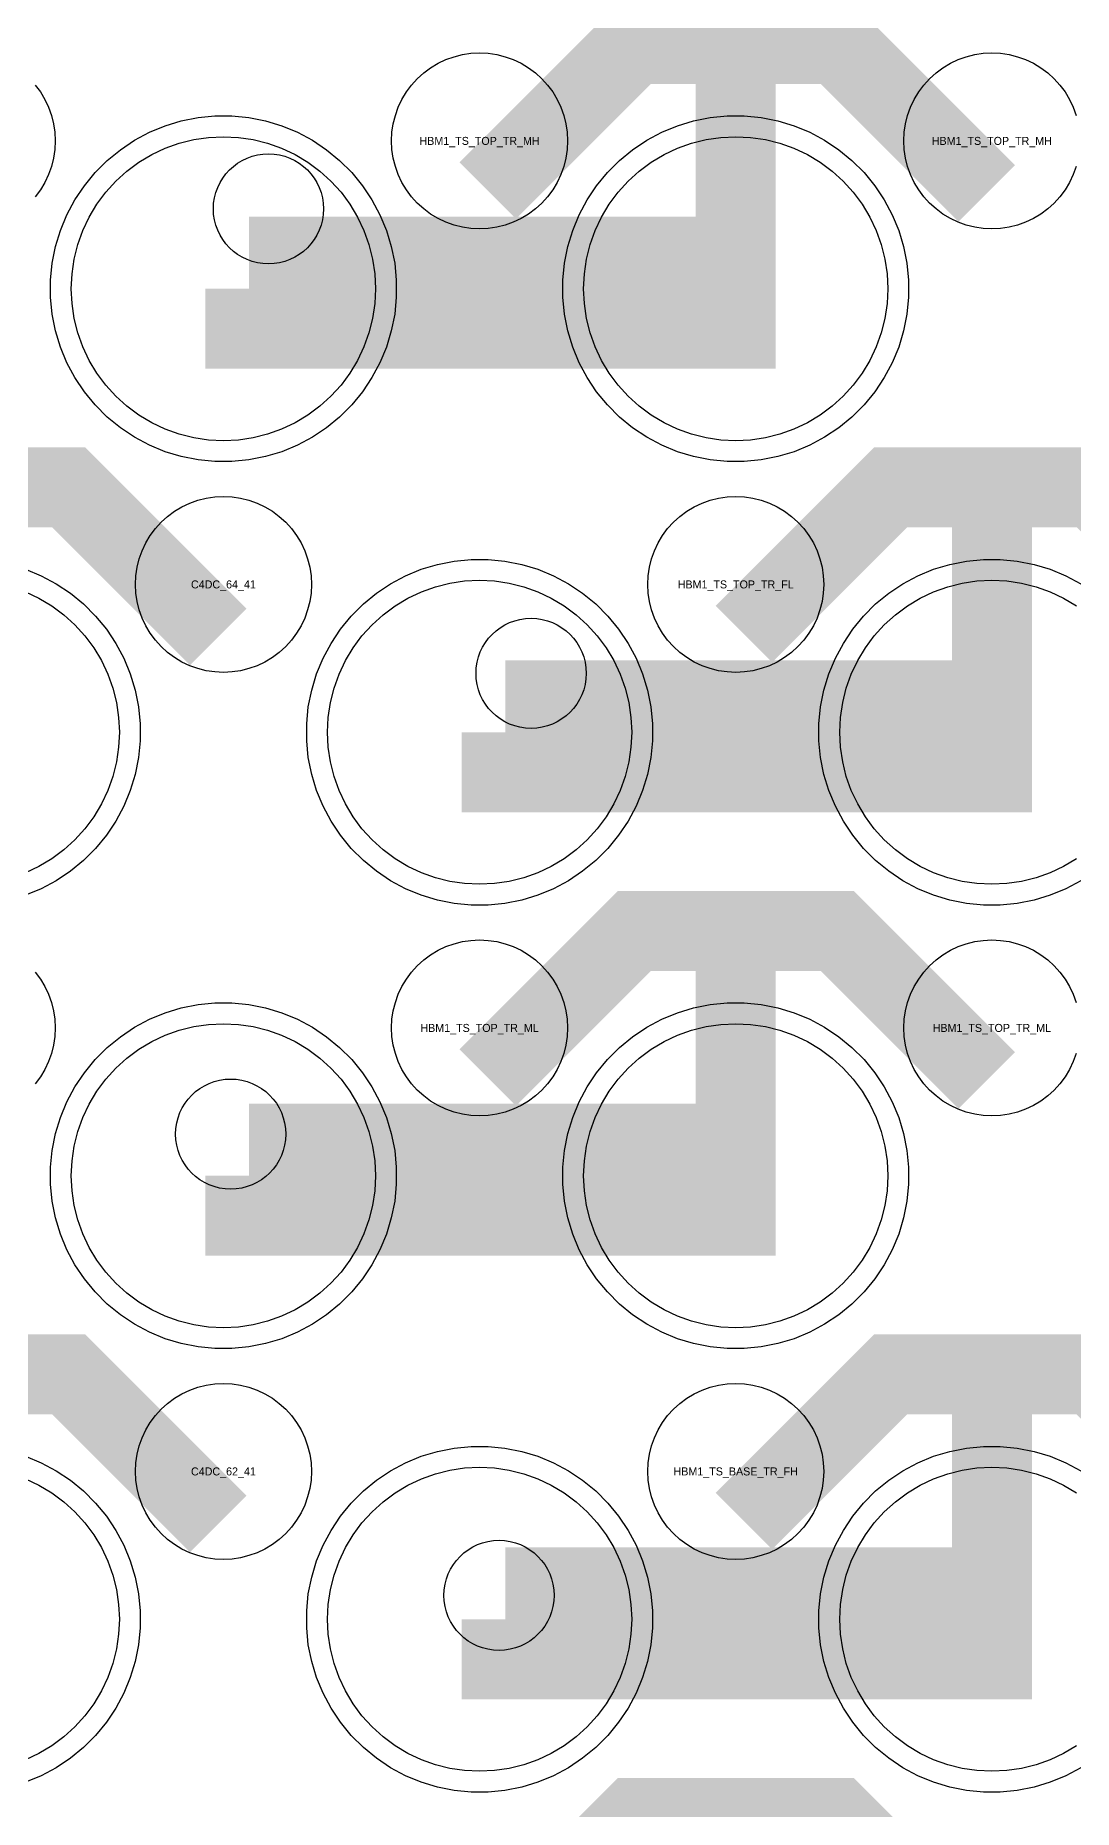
# Model space of a CAD drawing. Extents: x -11880 to 11880, y -14992 to 14992.
# Drawn here: x 1301 to 1626, y -6308 to -5754 of the extents above; entities that cross this region are included whole.
import ezdxf
from ezdxf.enums import TextEntityAlignment as Align

# ---------------------------------------------------------------- set-up
doc = ezdxf.new("R2010")
doc.units = 0
doc.header["$MEASUREMENT"] = 0
for name, color, linetype in [('GDS_775_DT_237', 138, 'CONTINUOUS'), ('RDL1_FS', 34, 'CONTINUOUS'), ('RDL_BS', 160, 'CONTINUOUS')]:
    doc.layers.add(name, color=color, linetype=linetype)

msp = doc.modelspace()

# ---------------------------------------------------------------- linework, layer by layer
at = {"layer": 'RDL1_FS'}
for points in [[(1360, -5880.409), (1355.343, -5880.18), (1350.732, -5879.496), (1346.209, -5878.364), (1341.819, -5876.792), (1337.605, -5874.8), (1333.605, -5872.402), (1329.86, -5869.624), (1326.406, -5866.494), (1323.276, -5863.04), (1320.498, -5859.295), (1318.1, -5855.295), (1316.108, -5851.081), (1314.536, -5846.691), (1313.404, -5842.168), (1312.72, -5837.557), (1312.491, -5832.9), (1312.72, -5828.243), (1313.404, -5823.632), (1314.536, -5819.109), (1316.108, -5814.719), (1318.1, -5810.505), (1320.498, -5806.505), (1323.276, -5802.76), (1326.406, -5799.306), (1329.86, -5796.176), (1333.605, -5793.398), (1337.605, -5791), (1341.819, -5789.008), (1346.209, -5787.436), (1350.732, -5786.304), (1355.343, -5785.62), (1360, -5785.391), (1364.657, -5785.62), (1369.268, -5786.304), (1373.791, -5787.436), (1378.181, -5789.008), (1382.395, -5791), (1386.395, -5793.398), (1390.14, -5796.176), (1393.594, -5799.306), (1396.724, -5802.76), (1399.502, -5806.505), (1401.9, -5810.505), (1403.892, -5814.719), (1405.464, -5819.109), (1406.596, -5823.632), (1407.28, -5828.243), (1407.509, -5832.9), (1407.28, -5837.557), (1406.596, -5842.168), (1405.464, -5846.691), (1403.892, -5851.081), (1401.9, -5855.295), (1399.502, -5859.295), (1396.724, -5863.04), (1393.594, -5866.494), (1390.14, -5869.624), (1386.395, -5872.402), (1382.395, -5874.8), (1378.181, -5876.792), (1373.791, -5878.364), (1369.268, -5879.496), (1364.657, -5880.18)], [(1520, -5880.409), (1515.343, -5880.18), (1510.732, -5879.496), (1506.209, -5878.364), (1501.819, -5876.792), (1497.605, -5874.8), (1493.605, -5872.402), (1489.86, -5869.624), (1486.406, -5866.494), (1483.276, -5863.04), (1480.498, -5859.295), (1478.1, -5855.295), (1476.108, -5851.081), (1474.536, -5846.691), (1473.404, -5842.168), (1472.72, -5837.557), (1472.491, -5832.9), (1472.72, -5828.243), (1473.404, -5823.632), (1474.536, -5819.109), (1476.108, -5814.719), (1478.1, -5810.505), (1480.498, -5806.505), (1483.276, -5802.76), (1486.406, -5799.306), (1489.86, -5796.176), (1493.605, -5793.398), (1497.605, -5791), (1501.819, -5789.008), (1506.209, -5787.436), (1510.732, -5786.304), (1515.343, -5785.62), (1520, -5785.391), (1524.657, -5785.62), (1529.268, -5786.304), (1533.791, -5787.436), (1538.181, -5789.008), (1542.395, -5791), (1546.395, -5793.398), (1550.14, -5796.176), (1553.594, -5799.306), (1556.724, -5802.76), (1559.502, -5806.505), (1561.9, -5810.505), (1563.892, -5814.719), (1565.464, -5819.109), (1566.596, -5823.632), (1567.28, -5828.243), (1567.509, -5832.9), (1567.28, -5837.557), (1566.596, -5842.168), (1565.464, -5846.691), (1563.892, -5851.081), (1561.9, -5855.295), (1559.502, -5859.295), (1556.724, -5863.04), (1553.594, -5866.494), (1550.14, -5869.624), (1546.395, -5872.402), (1542.395, -5874.8), (1538.181, -5876.792), (1533.791, -5878.364), (1529.268, -5879.496), (1524.657, -5880.18)], [(1440, -6018.974), (1435.343, -6018.745), (1430.732, -6018.061), (1426.209, -6016.929), (1421.819, -6015.357), (1417.605, -6013.365), (1413.605, -6010.967), (1409.86, -6008.189), (1406.406, -6005.059), (1403.276, -6001.605), (1400.498, -5997.86), (1398.1, -5993.86), (1396.108, -5989.646), (1394.536, -5985.256), (1393.404, -5980.733), (1392.72, -5976.122), (1392.491, -5971.465), (1392.72, -5966.808), (1393.404, -5962.197), (1394.536, -5957.674), (1396.108, -5953.284), (1398.1, -5949.07), (1400.498, -5945.07), (1403.276, -5941.325), (1406.406, -5937.871), (1409.86, -5934.741), (1413.605, -5931.963), (1417.605, -5929.565), (1421.819, -5927.573), (1426.209, -5926.001), (1430.732, -5924.869), (1435.343, -5924.185), (1440, -5923.956), (1444.657, -5924.185), (1449.268, -5924.869), (1453.791, -5926.001), (1458.181, -5927.573), (1462.395, -5929.565), (1466.395, -5931.963), (1470.14, -5934.741), (1473.594, -5937.871), (1476.724, -5941.325), (1479.502, -5945.07), (1481.9, -5949.07), (1483.892, -5953.284), (1485.464, -5957.674), (1486.596, -5962.197), (1487.28, -5966.808), (1487.509, -5971.465), (1487.28, -5976.122), (1486.596, -5980.733), (1485.464, -5985.256), (1483.892, -5989.646), (1481.9, -5993.86), (1479.502, -5997.86), (1476.724, -6001.605), (1473.594, -6005.059), (1470.14, -6008.189), (1466.395, -6010.967), (1462.395, -6013.365), (1458.181, -6015.357), (1453.791, -6016.929), (1449.268, -6018.061), (1444.657, -6018.745)], [(1360, -6157.539), (1355.343, -6157.31), (1350.732, -6156.626), (1346.209, -6155.494), (1341.819, -6153.922), (1337.605, -6151.93), (1333.605, -6149.532), (1329.86, -6146.754), (1326.406, -6143.624), (1323.276, -6140.17), (1320.498, -6136.425), (1318.1, -6132.425), (1316.108, -6128.211), (1314.536, -6123.821), (1313.404, -6119.298), (1312.72, -6114.687), (1312.491, -6110.03), (1312.72, -6105.373), (1313.404, -6100.762), (1314.536, -6096.239), (1316.108, -6091.849), (1318.1, -6087.635), (1320.498, -6083.635), (1323.276, -6079.89), (1326.406, -6076.436), (1329.86, -6073.306), (1333.605, -6070.528), (1337.605, -6068.13), (1341.819, -6066.138), (1346.209, -6064.566), (1350.732, -6063.434), (1355.343, -6062.75), (1360, -6062.521), (1364.657, -6062.75), (1369.268, -6063.434), (1373.791, -6064.566), (1378.181, -6066.138), (1382.395, -6068.13), (1386.395, -6070.528), (1390.14, -6073.306), (1393.594, -6076.436), (1396.724, -6079.89), (1399.502, -6083.635), (1401.9, -6087.635), (1403.892, -6091.849), (1405.464, -6096.239), (1406.596, -6100.762), (1407.28, -6105.373), (1407.509, -6110.03), (1407.28, -6114.687), (1406.596, -6119.298), (1405.464, -6123.821), (1403.892, -6128.211), (1401.9, -6132.425), (1399.502, -6136.425), (1396.724, -6140.17), (1393.594, -6143.624), (1390.14, -6146.754), (1386.395, -6149.532), (1382.395, -6151.93), (1378.181, -6153.922), (1373.791, -6155.494), (1369.268, -6156.626), (1364.657, -6157.31)], [(1520, -6157.539), (1515.343, -6157.31), (1510.732, -6156.626), (1506.209, -6155.494), (1501.819, -6153.922), (1497.605, -6151.93), (1493.605, -6149.532), (1489.86, -6146.754), (1486.406, -6143.624), (1483.276, -6140.17), (1480.498, -6136.425), (1478.1, -6132.425), (1476.108, -6128.211), (1474.536, -6123.821), (1473.404, -6119.298), (1472.72, -6114.687), (1472.491, -6110.03), (1472.72, -6105.373), (1473.404, -6100.762), (1474.536, -6096.239), (1476.108, -6091.849), (1478.1, -6087.635), (1480.498, -6083.635), (1483.276, -6079.89), (1486.406, -6076.436), (1489.86, -6073.306), (1493.605, -6070.528), (1497.605, -6068.13), (1501.819, -6066.138), (1506.209, -6064.566), (1510.732, -6063.434), (1515.343, -6062.75), (1520, -6062.521), (1524.657, -6062.75), (1529.268, -6063.434), (1533.791, -6064.566), (1538.181, -6066.138), (1542.395, -6068.13), (1546.395, -6070.528), (1550.14, -6073.306), (1553.594, -6076.436), (1556.724, -6079.89), (1559.502, -6083.635), (1561.9, -6087.635), (1563.892, -6091.849), (1565.464, -6096.239), (1566.596, -6100.762), (1567.28, -6105.373), (1567.509, -6110.03), (1567.28, -6114.687), (1566.596, -6119.298), (1565.464, -6123.821), (1563.892, -6128.211), (1561.9, -6132.425), (1559.502, -6136.425), (1556.724, -6140.17), (1553.594, -6143.624), (1550.14, -6146.754), (1546.395, -6149.532), (1542.395, -6151.93), (1538.181, -6153.922), (1533.791, -6155.494), (1529.268, -6156.626), (1524.657, -6157.31)], [(1440, -6296.099), (1435.343, -6295.87), (1430.732, -6295.186), (1426.209, -6294.054), (1421.819, -6292.482), (1417.605, -6290.49), (1413.605, -6288.092), (1409.86, -6285.314), (1406.406, -6282.184), (1403.276, -6278.73), (1400.498, -6274.985), (1398.1, -6270.985), (1396.108, -6266.771), (1394.536, -6262.381), (1393.404, -6257.858), (1392.72, -6253.247), (1392.491, -6248.59), (1392.72, -6243.933), (1393.404, -6239.322), (1394.536, -6234.799), (1396.108, -6230.409), (1398.1, -6226.195), (1400.498, -6222.195), (1403.276, -6218.45), (1406.406, -6214.996), (1409.86, -6211.866), (1413.605, -6209.088), (1417.605, -6206.69), (1421.819, -6204.698), (1426.209, -6203.126), (1430.732, -6201.994), (1435.343, -6201.31), (1440, -6201.081), (1444.657, -6201.31), (1449.268, -6201.994), (1453.791, -6203.126), (1458.181, -6204.698), (1462.395, -6206.69), (1466.395, -6209.088), (1470.14, -6211.866), (1473.594, -6214.996), (1476.724, -6218.45), (1479.502, -6222.195), (1481.9, -6226.195), (1483.892, -6230.409), (1485.464, -6234.799), (1486.596, -6239.322), (1487.28, -6243.933), (1487.509, -6248.59), (1487.28, -6253.247), (1486.596, -6257.858), (1485.464, -6262.381), (1483.892, -6266.771), (1481.9, -6270.985), (1479.502, -6274.985), (1476.724, -6278.73), (1473.594, -6282.184), (1470.14, -6285.314), (1466.395, -6288.092), (1462.395, -6290.49), (1458.181, -6292.482), (1453.791, -6294.054), (1449.268, -6295.186), (1444.657, -6295.87)]]:
    msp.add_lwpolyline(points, close=True, dxfattribs=at)
for points in [[(1368.002, -5832.9, 45, 45, 0), (1440.002, -5832.9, 45, 45, 0)], [(1440.002, -5832.9, 45, 45, 0), (1512.002, -5832.9, 45, 45, 0)], [(1448.002, -5971.465, 45, 45, 0), (1520.002, -5971.465, 45, 45, 0)], [(1520.002, -5971.465, 45, 45, 0), (1592.002, -5971.465, 45, 45, 0)], [(1368.002, -6110.03, 45, 45, 0), (1440.002, -6110.03, 45, 45, 0)], [(1440.002, -6110.03, 45, 45, 0), (1512.002, -6110.03, 45, 45, 0)], [(1448.002, -6248.59, 45, 45, 0), (1520.002, -6248.59, 45, 45, 0)], [(1520.002, -6248.59, 45, 45, 0), (1592.002, -6248.59, 45, 45, 0)]]:
    msp.add_lwpolyline(points, format="xyseb", dxfattribs=at)
for points in [[(1626.395, -6010.967), (1622.395, -6013.365), (1618.181, -6015.357), (1613.791, -6016.929), (1609.268, -6018.061), (1604.657, -6018.745), (1600, -6018.974), (1595.343, -6018.745), (1590.732, -6018.061), (1586.209, -6016.929), (1581.819, -6015.357), (1577.605, -6013.365), (1573.605, -6010.967), (1569.86, -6008.189), (1566.406, -6005.059), (1563.276, -6001.605), (1560.498, -5997.86), (1558.1, -5993.86), (1556.108, -5989.646), (1554.536, -5985.256), (1553.404, -5980.733), (1552.72, -5976.122), (1552.491, -5971.465), (1552.72, -5966.808), (1553.404, -5962.197), (1554.536, -5957.674), (1556.108, -5953.284), (1558.1, -5949.07), (1560.498, -5945.07), (1563.276, -5941.325), (1566.406, -5937.871), (1569.86, -5934.741), (1573.605, -5931.963), (1577.605, -5929.565), (1581.819, -5927.573), (1586.209, -5926.001), (1590.732, -5924.869), (1595.343, -5924.185), (1600, -5923.956), (1604.657, -5924.185), (1609.268, -5924.869), (1613.791, -5926.001), (1618.181, -5927.573), (1622.395, -5929.565), (1626.395, -5931.963)], [(1298.181, -5927.573), (1302.395, -5929.565), (1306.395, -5931.963), (1310.14, -5934.741), (1313.594, -5937.871), (1316.724, -5941.325), (1319.502, -5945.07), (1321.9, -5949.07), (1323.892, -5953.284), (1325.464, -5957.674), (1326.596, -5962.197), (1327.28, -5966.808), (1327.509, -5971.465), (1327.28, -5976.122), (1326.596, -5980.733), (1325.464, -5985.256), (1323.892, -5989.646), (1321.9, -5993.86), (1319.502, -5997.86), (1316.724, -6001.605), (1313.594, -6005.059), (1310.14, -6008.189), (1306.395, -6010.967), (1302.395, -6013.365), (1298.181, -6015.357)], [(1626.395, -6288.092), (1622.395, -6290.49), (1618.181, -6292.482), (1613.791, -6294.054), (1609.268, -6295.186), (1604.657, -6295.87), (1600, -6296.099), (1595.343, -6295.87), (1590.732, -6295.186), (1586.209, -6294.054), (1581.819, -6292.482), (1577.605, -6290.49), (1573.605, -6288.092), (1569.86, -6285.314), (1566.406, -6282.184), (1563.276, -6278.73), (1560.498, -6274.985), (1558.1, -6270.985), (1556.108, -6266.771), (1554.536, -6262.381), (1553.404, -6257.858), (1552.72, -6253.247), (1552.491, -6248.59), (1552.72, -6243.933), (1553.404, -6239.322), (1554.536, -6234.799), (1556.108, -6230.409), (1558.1, -6226.195), (1560.498, -6222.195), (1563.276, -6218.45), (1566.406, -6214.996), (1569.86, -6211.866), (1573.605, -6209.088), (1577.605, -6206.69), (1581.819, -6204.698), (1586.209, -6203.126), (1590.732, -6201.994), (1595.343, -6201.31), (1600, -6201.081), (1604.657, -6201.31), (1609.268, -6201.994), (1613.791, -6203.126), (1618.181, -6204.698), (1622.395, -6206.69), (1626.395, -6209.088)], [(1298.181, -6204.698), (1302.395, -6206.69), (1306.395, -6209.088), (1310.14, -6211.866), (1313.594, -6214.996), (1316.724, -6218.45), (1319.502, -6222.195), (1321.9, -6226.195), (1323.892, -6230.409), (1325.464, -6234.799), (1326.596, -6239.322), (1327.28, -6243.933), (1327.509, -6248.59), (1327.28, -6253.247), (1326.596, -6257.858), (1325.464, -6262.381), (1323.892, -6266.771), (1321.9, -6270.985), (1319.502, -6274.985), (1316.724, -6278.73), (1313.594, -6282.184), (1310.14, -6285.314), (1306.395, -6288.092), (1302.395, -6290.49), (1298.181, -6292.482)]]:
    msp.add_lwpolyline(points, dxfattribs=at)
for centre in [(1374.058, -5807.949), (1456.085, -5953.06), (1362.27, -6097.009), (1446.073, -6241.126)]:
    msp.add_circle(centre, 17.2, dxfattribs=at)
at = {"layer": 'RDL_BS'}
for points in [[(1520, -5857.9, 25, 25, 0), (1520, -5743.899, 25, 25, 0)], [(1442.562, -5802.214, 25, 25, 0), (1488.377, -5756.399, 25, 25, 0), (1521.93, -5756.399, 25, 25, 0)], [(1598.401, -5803.113, 25, 25, 0), (1551.687, -5756.399, 25, 25, 0), (1521.929, -5756.399, 25, 25, 0)], [(1354.397, -5845.4, 25, 25, 0), (1532.5, -5845.4, 25, 25, 0)], [(1600, -5996.465, 25, 25, 0), (1600, -5882.464, 25, 25, 0)], [(1358.401, -5941.678, 25, 25, 0), (1311.687, -5894.964, 25, 25, 0), (1281.929, -5894.964, 25, 25, 0)], [(1522.562, -5940.779, 25, 25, 0), (1568.377, -5894.964, 25, 25, 0), (1601.93, -5894.964, 25, 25, 0)], [(1678.401, -5941.678, 25, 25, 0), (1631.687, -5894.964, 25, 25, 0), (1601.929, -5894.964, 25, 25, 0)], [(1434.397, -5983.965, 25, 25, 0), (1612.5, -5983.965, 25, 25, 0)], [(1520, -6135.03, 25, 25, 0), (1520, -6021.029, 25, 25, 0)], [(1442.562, -6079.344, 25, 25, 0), (1488.377, -6033.529, 25, 25, 0), (1521.93, -6033.529, 25, 25, 0)], [(1598.401, -6080.243, 25, 25, 0), (1551.687, -6033.529, 25, 25, 0), (1521.929, -6033.529, 25, 25, 0)], [(1354.397, -6122.53, 25, 25, 0), (1532.5, -6122.53, 25, 25, 0)], [(1600, -6273.59, 25, 25, 0), (1600, -6159.589, 25, 25, 0)], [(1358.401, -6218.803, 25, 25, 0), (1311.687, -6172.089, 25, 25, 0), (1281.929, -6172.089, 25, 25, 0)], [(1522.562, -6217.904, 25, 25, 0), (1568.377, -6172.089, 25, 25, 0), (1601.93, -6172.089, 25, 25, 0)], [(1678.401, -6218.803, 25, 25, 0), (1631.687, -6172.089, 25, 25, 0), (1601.929, -6172.089, 25, 25, 0)], [(1434.397, -6261.09, 25, 25, 0), (1612.5, -6261.09, 25, 25, 0)], [(1520, -6412.155, 25, 25, 0), (1520, -6298.154, 25, 25, 0)], [(1442.562, -6356.469, 25, 25, 0), (1488.377, -6310.654, 25, 25, 0), (1521.93, -6310.654, 25, 25, 0)], [(1598.401, -6357.368, 25, 25, 0), (1551.687, -6310.654, 25, 25, 0), (1521.929, -6310.654, 25, 25, 0)]]:
    msp.add_lwpolyline(points, format="xyseb", dxfattribs=at)
for points in [[(1440, -5814.206), (1437.307, -5814.074), (1434.635, -5813.678), (1432.016, -5813.021), (1429.481, -5812.114), (1427.044, -5810.962), (1424.72, -5809.569), (1422.557, -5807.966), (1420.558, -5806.154), (1418.746, -5804.155), (1417.143, -5801.992), (1415.75, -5799.668), (1414.598, -5797.231), (1413.691, -5794.696), (1413.034, -5792.077), (1412.638, -5789.405), (1412.506, -5786.712), (1412.638, -5784.019), (1413.034, -5781.347), (1413.691, -5778.728), (1414.598, -5776.193), (1415.75, -5773.756), (1417.143, -5771.432), (1418.746, -5769.269), (1420.558, -5767.27), (1422.557, -5765.458), (1424.72, -5763.855), (1427.044, -5762.462), (1429.481, -5761.31), (1432.016, -5760.403), (1434.635, -5759.746), (1437.307, -5759.35), (1440, -5759.218), (1442.693, -5759.35), (1445.365, -5759.746), (1447.984, -5760.403), (1450.519, -5761.31), (1452.956, -5762.462), (1455.28, -5763.855), (1457.443, -5765.458), (1459.442, -5767.27), (1461.254, -5769.269), (1462.857, -5771.432), (1464.25, -5773.756), (1465.402, -5776.193), (1466.309, -5778.728), (1466.966, -5781.347), (1467.362, -5784.019), (1467.494, -5786.712), (1467.362, -5789.405), (1466.966, -5792.077), (1466.309, -5794.696), (1465.402, -5797.231), (1464.25, -5799.668), (1462.857, -5801.992), (1461.254, -5804.155), (1459.442, -5806.154), (1457.443, -5807.966), (1455.28, -5809.569), (1452.956, -5810.962), (1450.519, -5812.114), (1447.984, -5813.021), (1445.365, -5813.678), (1442.693, -5814.074)], [(1357.356, -5886.9), (1352.062, -5886.383), (1346.835, -5885.337), (1341.795, -5883.806), (1336.885, -5881.775), (1332.223, -5879.283), (1327.809, -5876.336), (1323.708, -5872.974), (1319.926, -5869.192), (1316.564, -5865.091), (1313.617, -5860.677), (1311.125, -5856.015), (1309.094, -5851.105), (1307.563, -5846.065), (1306.517, -5840.838), (1306, -5835.544), (1306, -5830.256), (1306.517, -5824.962), (1307.563, -5819.735), (1309.094, -5814.695), (1311.125, -5809.785), (1313.617, -5805.123), (1316.564, -5800.709), (1319.926, -5796.608), (1323.708, -5792.826), (1327.809, -5789.464), (1332.223, -5786.517), (1336.885, -5784.025), (1341.795, -5781.994), (1346.835, -5780.463), (1352.062, -5779.417), (1357.356, -5778.9), (1362.644, -5778.9), (1367.938, -5779.417), (1373.165, -5780.463), (1378.205, -5781.994), (1383.115, -5784.025), (1387.777, -5786.517), (1392.191, -5789.464), (1396.292, -5792.826), (1400.074, -5796.608), (1403.436, -5800.709), (1406.383, -5805.123), (1408.875, -5809.785), (1410.906, -5814.695), (1412.437, -5819.735), (1413.483, -5824.962), (1414, -5830.256), (1414, -5835.544), (1413.483, -5840.838), (1412.437, -5846.065), (1410.906, -5851.105), (1408.875, -5856.015), (1406.383, -5860.677), (1403.436, -5865.091), (1400.074, -5869.192), (1396.292, -5872.974), (1392.191, -5876.336), (1387.777, -5879.283), (1383.115, -5881.775), (1378.205, -5883.806), (1373.165, -5885.337), (1367.938, -5886.383), (1362.644, -5886.9)], [(1517.356, -5886.9), (1512.062, -5886.383), (1506.835, -5885.337), (1501.795, -5883.806), (1496.885, -5881.775), (1492.223, -5879.283), (1487.809, -5876.336), (1483.708, -5872.974), (1479.926, -5869.192), (1476.564, -5865.091), (1473.617, -5860.677), (1471.125, -5856.015), (1469.094, -5851.105), (1467.563, -5846.065), (1466.517, -5840.838), (1466, -5835.544), (1466, -5830.256), (1466.517, -5824.962), (1467.563, -5819.735), (1469.094, -5814.695), (1471.125, -5809.785), (1473.617, -5805.123), (1476.564, -5800.709), (1479.926, -5796.608), (1483.708, -5792.826), (1487.809, -5789.464), (1492.223, -5786.517), (1496.885, -5784.025), (1501.795, -5781.994), (1506.835, -5780.463), (1512.062, -5779.417), (1517.356, -5778.9), (1522.644, -5778.9), (1527.938, -5779.417), (1533.165, -5780.463), (1538.205, -5781.994), (1543.115, -5784.025), (1547.777, -5786.517), (1552.191, -5789.464), (1556.292, -5792.826), (1560.074, -5796.608), (1563.436, -5800.709), (1566.383, -5805.123), (1568.875, -5809.785), (1570.906, -5814.695), (1572.437, -5819.735), (1573.483, -5824.962), (1574, -5830.256), (1574, -5835.544), (1573.483, -5840.838), (1572.437, -5846.065), (1570.906, -5851.105), (1568.875, -5856.015), (1566.383, -5860.677), (1563.436, -5865.091), (1560.074, -5869.192), (1556.292, -5872.974), (1552.191, -5876.336), (1547.777, -5879.283), (1543.115, -5881.775), (1538.205, -5883.806), (1533.165, -5885.337), (1527.938, -5886.383), (1522.644, -5886.9)], [(1360, -5952.771), (1357.307, -5952.639), (1354.635, -5952.243), (1352.016, -5951.586), (1349.481, -5950.679), (1347.044, -5949.527), (1344.72, -5948.134), (1342.557, -5946.531), (1340.558, -5944.719), (1338.746, -5942.72), (1337.143, -5940.557), (1335.75, -5938.233), (1334.598, -5935.796), (1333.691, -5933.261), (1333.034, -5930.642), (1332.638, -5927.97), (1332.506, -5925.277), (1332.638, -5922.584), (1333.034, -5919.912), (1333.691, -5917.293), (1334.598, -5914.758), (1335.75, -5912.321), (1337.143, -5909.997), (1338.746, -5907.834), (1340.558, -5905.835), (1342.557, -5904.023), (1344.72, -5902.42), (1347.044, -5901.027), (1349.481, -5899.875), (1352.016, -5898.968), (1354.635, -5898.311), (1357.307, -5897.915), (1360, -5897.783), (1362.693, -5897.915), (1365.365, -5898.311), (1367.984, -5898.968), (1370.519, -5899.875), (1372.956, -5901.027), (1375.28, -5902.42), (1377.443, -5904.023), (1379.442, -5905.835), (1381.254, -5907.834), (1382.857, -5909.997), (1384.25, -5912.321), (1385.402, -5914.758), (1386.309, -5917.293), (1386.966, -5919.912), (1387.362, -5922.584), (1387.494, -5925.277), (1387.362, -5927.97), (1386.966, -5930.642), (1386.309, -5933.261), (1385.402, -5935.796), (1384.25, -5938.233), (1382.857, -5940.557), (1381.254, -5942.72), (1379.442, -5944.719), (1377.443, -5946.531), (1375.28, -5948.134), (1372.956, -5949.527), (1370.519, -5950.679), (1367.984, -5951.586), (1365.365, -5952.243), (1362.693, -5952.639)], [(1520, -5952.771), (1517.307, -5952.639), (1514.635, -5952.243), (1512.016, -5951.586), (1509.481, -5950.679), (1507.044, -5949.527), (1504.72, -5948.134), (1502.557, -5946.531), (1500.558, -5944.719), (1498.746, -5942.72), (1497.143, -5940.557), (1495.75, -5938.233), (1494.598, -5935.796), (1493.691, -5933.261), (1493.034, -5930.642), (1492.638, -5927.97), (1492.506, -5925.277), (1492.638, -5922.584), (1493.034, -5919.912), (1493.691, -5917.293), (1494.598, -5914.758), (1495.75, -5912.321), (1497.143, -5909.997), (1498.746, -5907.834), (1500.558, -5905.835), (1502.557, -5904.023), (1504.72, -5902.42), (1507.044, -5901.027), (1509.481, -5899.875), (1512.016, -5898.968), (1514.635, -5898.311), (1517.307, -5897.915), (1520, -5897.783), (1522.693, -5897.915), (1525.365, -5898.311), (1527.984, -5898.968), (1530.519, -5899.875), (1532.956, -5901.027), (1535.28, -5902.42), (1537.443, -5904.023), (1539.442, -5905.835), (1541.254, -5907.834), (1542.857, -5909.997), (1544.25, -5912.321), (1545.402, -5914.758), (1546.309, -5917.293), (1546.966, -5919.912), (1547.362, -5922.584), (1547.494, -5925.277), (1547.362, -5927.97), (1546.966, -5930.642), (1546.309, -5933.261), (1545.402, -5935.796), (1544.25, -5938.233), (1542.857, -5940.557), (1541.254, -5942.72), (1539.442, -5944.719), (1537.443, -5946.531), (1535.28, -5948.134), (1532.956, -5949.527), (1530.519, -5950.679), (1527.984, -5951.586), (1525.365, -5952.243), (1522.693, -5952.639)], [(1437.356, -6025.465), (1432.062, -6024.948), (1426.835, -6023.902), (1421.795, -6022.371), (1416.885, -6020.34), (1412.223, -6017.848), (1407.809, -6014.901), (1403.708, -6011.539), (1399.926, -6007.757), (1396.564, -6003.656), (1393.617, -5999.242), (1391.125, -5994.58), (1389.094, -5989.67), (1387.563, -5984.63), (1386.517, -5979.403), (1386, -5974.109), (1386, -5968.821), (1386.517, -5963.527), (1387.563, -5958.3), (1389.094, -5953.26), (1391.125, -5948.35), (1393.617, -5943.688), (1396.564, -5939.274), (1399.926, -5935.173), (1403.708, -5931.391), (1407.809, -5928.029), (1412.223, -5925.082), (1416.885, -5922.59), (1421.795, -5920.559), (1426.835, -5919.028), (1432.062, -5917.982), (1437.356, -5917.465), (1442.644, -5917.465), (1447.938, -5917.982), (1453.165, -5919.028), (1458.205, -5920.559), (1463.115, -5922.59), (1467.777, -5925.082), (1472.191, -5928.029), (1476.292, -5931.391), (1480.074, -5935.173), (1483.436, -5939.274), (1486.383, -5943.688), (1488.875, -5948.35), (1490.906, -5953.26), (1492.437, -5958.3), (1493.483, -5963.527), (1494, -5968.821), (1494, -5974.109), (1493.483, -5979.403), (1492.437, -5984.63), (1490.906, -5989.67), (1488.875, -5994.58), (1486.383, -5999.242), (1483.436, -6003.656), (1480.074, -6007.757), (1476.292, -6011.539), (1472.191, -6014.901), (1467.777, -6017.848), (1463.115, -6020.34), (1458.205, -6022.371), (1453.165, -6023.902), (1447.938, -6024.948), (1442.644, -6025.465)], [(1440, -6091.336), (1437.307, -6091.204), (1434.635, -6090.808), (1432.016, -6090.151), (1429.481, -6089.244), (1427.044, -6088.092), (1424.72, -6086.699), (1422.557, -6085.096), (1420.558, -6083.284), (1418.746, -6081.285), (1417.143, -6079.122), (1415.75, -6076.798), (1414.598, -6074.361), (1413.691, -6071.826), (1413.034, -6069.207), (1412.638, -6066.535), (1412.506, -6063.842), (1412.638, -6061.149), (1413.034, -6058.477), (1413.691, -6055.858), (1414.598, -6053.323), (1415.75, -6050.886), (1417.143, -6048.562), (1418.746, -6046.399), (1420.558, -6044.4), (1422.557, -6042.588), (1424.72, -6040.985), (1427.044, -6039.592), (1429.481, -6038.44), (1432.016, -6037.533), (1434.635, -6036.876), (1437.307, -6036.48), (1440, -6036.348), (1442.693, -6036.48), (1445.365, -6036.876), (1447.984, -6037.533), (1450.519, -6038.44), (1452.956, -6039.592), (1455.28, -6040.985), (1457.443, -6042.588), (1459.442, -6044.4), (1461.254, -6046.399), (1462.857, -6048.562), (1464.25, -6050.886), (1465.402, -6053.323), (1466.309, -6055.858), (1466.966, -6058.477), (1467.362, -6061.149), (1467.494, -6063.842), (1467.362, -6066.535), (1466.966, -6069.207), (1466.309, -6071.826), (1465.402, -6074.361), (1464.25, -6076.798), (1462.857, -6079.122), (1461.254, -6081.285), (1459.442, -6083.284), (1457.443, -6085.096), (1455.28, -6086.699), (1452.956, -6088.092), (1450.519, -6089.244), (1447.984, -6090.151), (1445.365, -6090.808), (1442.693, -6091.204)], [(1357.356, -6164.03), (1352.062, -6163.513), (1346.835, -6162.467), (1341.795, -6160.936), (1336.885, -6158.905), (1332.223, -6156.413), (1327.809, -6153.466), (1323.708, -6150.104), (1319.926, -6146.322), (1316.564, -6142.221), (1313.617, -6137.807), (1311.125, -6133.145), (1309.094, -6128.235), (1307.563, -6123.195), (1306.517, -6117.968), (1306, -6112.674), (1306, -6107.386), (1306.517, -6102.092), (1307.563, -6096.865), (1309.094, -6091.825), (1311.125, -6086.915), (1313.617, -6082.253), (1316.564, -6077.839), (1319.926, -6073.738), (1323.708, -6069.956), (1327.809, -6066.594), (1332.223, -6063.647), (1336.885, -6061.155), (1341.795, -6059.124), (1346.835, -6057.593), (1352.062, -6056.547), (1357.356, -6056.03), (1362.644, -6056.03), (1367.938, -6056.547), (1373.165, -6057.593), (1378.205, -6059.124), (1383.115, -6061.155), (1387.777, -6063.647), (1392.191, -6066.594), (1396.292, -6069.956), (1400.074, -6073.738), (1403.436, -6077.839), (1406.383, -6082.253), (1408.875, -6086.915), (1410.906, -6091.825), (1412.437, -6096.865), (1413.483, -6102.092), (1414, -6107.386), (1414, -6112.674), (1413.483, -6117.968), (1412.437, -6123.195), (1410.906, -6128.235), (1408.875, -6133.145), (1406.383, -6137.807), (1403.436, -6142.221), (1400.074, -6146.322), (1396.292, -6150.104), (1392.191, -6153.466), (1387.777, -6156.413), (1383.115, -6158.905), (1378.205, -6160.936), (1373.165, -6162.467), (1367.938, -6163.513), (1362.644, -6164.03)], [(1517.356, -6164.03), (1512.062, -6163.513), (1506.835, -6162.467), (1501.795, -6160.936), (1496.885, -6158.905), (1492.223, -6156.413), (1487.809, -6153.466), (1483.708, -6150.104), (1479.926, -6146.322), (1476.564, -6142.221), (1473.617, -6137.807), (1471.125, -6133.145), (1469.094, -6128.235), (1467.563, -6123.195), (1466.517, -6117.968), (1466, -6112.674), (1466, -6107.386), (1466.517, -6102.092), (1467.563, -6096.865), (1469.094, -6091.825), (1471.125, -6086.915), (1473.617, -6082.253), (1476.564, -6077.839), (1479.926, -6073.738), (1483.708, -6069.956), (1487.809, -6066.594), (1492.223, -6063.647), (1496.885, -6061.155), (1501.795, -6059.124), (1506.835, -6057.593), (1512.062, -6056.547), (1517.356, -6056.03), (1522.644, -6056.03), (1527.938, -6056.547), (1533.165, -6057.593), (1538.205, -6059.124), (1543.115, -6061.155), (1547.777, -6063.647), (1552.191, -6066.594), (1556.292, -6069.956), (1560.074, -6073.738), (1563.436, -6077.839), (1566.383, -6082.253), (1568.875, -6086.915), (1570.906, -6091.825), (1572.437, -6096.865), (1573.483, -6102.092), (1574, -6107.386), (1574, -6112.674), (1573.483, -6117.968), (1572.437, -6123.195), (1570.906, -6128.235), (1568.875, -6133.145), (1566.383, -6137.807), (1563.436, -6142.221), (1560.074, -6146.322), (1556.292, -6150.104), (1552.191, -6153.466), (1547.777, -6156.413), (1543.115, -6158.905), (1538.205, -6160.936), (1533.165, -6162.467), (1527.938, -6163.513), (1522.644, -6164.03)], [(1360, -6229.896), (1357.307, -6229.764), (1354.635, -6229.368), (1352.016, -6228.711), (1349.481, -6227.804), (1347.044, -6226.652), (1344.72, -6225.259), (1342.557, -6223.656), (1340.558, -6221.844), (1338.746, -6219.845), (1337.143, -6217.682), (1335.75, -6215.358), (1334.598, -6212.921), (1333.691, -6210.386), (1333.034, -6207.767), (1332.638, -6205.095), (1332.506, -6202.402), (1332.638, -6199.709), (1333.034, -6197.037), (1333.691, -6194.418), (1334.598, -6191.883), (1335.75, -6189.446), (1337.143, -6187.122), (1338.746, -6184.959), (1340.558, -6182.96), (1342.557, -6181.148), (1344.72, -6179.545), (1347.044, -6178.152), (1349.481, -6177), (1352.016, -6176.093), (1354.635, -6175.436), (1357.307, -6175.04), (1360, -6174.908), (1362.693, -6175.04), (1365.365, -6175.436), (1367.984, -6176.093), (1370.519, -6177), (1372.956, -6178.152), (1375.28, -6179.545), (1377.443, -6181.148), (1379.442, -6182.96), (1381.254, -6184.959), (1382.857, -6187.122), (1384.25, -6189.446), (1385.402, -6191.883), (1386.309, -6194.418), (1386.966, -6197.037), (1387.362, -6199.709), (1387.494, -6202.402), (1387.362, -6205.095), (1386.966, -6207.767), (1386.309, -6210.386), (1385.402, -6212.921), (1384.25, -6215.358), (1382.857, -6217.682), (1381.254, -6219.845), (1379.442, -6221.844), (1377.443, -6223.656), (1375.28, -6225.259), (1372.956, -6226.652), (1370.519, -6227.804), (1367.984, -6228.711), (1365.365, -6229.368), (1362.693, -6229.764)], [(1520, -6229.896), (1517.307, -6229.764), (1514.635, -6229.368), (1512.016, -6228.711), (1509.481, -6227.804), (1507.044, -6226.652), (1504.72, -6225.259), (1502.557, -6223.656), (1500.558, -6221.844), (1498.746, -6219.845), (1497.143, -6217.682), (1495.75, -6215.358), (1494.598, -6212.921), (1493.691, -6210.386), (1493.034, -6207.767), (1492.638, -6205.095), (1492.506, -6202.402), (1492.638, -6199.709), (1493.034, -6197.037), (1493.691, -6194.418), (1494.598, -6191.883), (1495.75, -6189.446), (1497.143, -6187.122), (1498.746, -6184.959), (1500.558, -6182.96), (1502.557, -6181.148), (1504.72, -6179.545), (1507.044, -6178.152), (1509.481, -6177), (1512.016, -6176.093), (1514.635, -6175.436), (1517.307, -6175.04), (1520, -6174.908), (1522.693, -6175.04), (1525.365, -6175.436), (1527.984, -6176.093), (1530.519, -6177), (1532.956, -6178.152), (1535.28, -6179.545), (1537.443, -6181.148), (1539.442, -6182.96), (1541.254, -6184.959), (1542.857, -6187.122), (1544.25, -6189.446), (1545.402, -6191.883), (1546.309, -6194.418), (1546.966, -6197.037), (1547.362, -6199.709), (1547.494, -6202.402), (1547.362, -6205.095), (1546.966, -6207.767), (1546.309, -6210.386), (1545.402, -6212.921), (1544.25, -6215.358), (1542.857, -6217.682), (1541.254, -6219.845), (1539.442, -6221.844), (1537.443, -6223.656), (1535.28, -6225.259), (1532.956, -6226.652), (1530.519, -6227.804), (1527.984, -6228.711), (1525.365, -6229.368), (1522.693, -6229.764)], [(1437.356, -6302.59), (1432.062, -6302.073), (1426.835, -6301.027), (1421.795, -6299.496), (1416.885, -6297.465), (1412.223, -6294.973), (1407.809, -6292.026), (1403.708, -6288.664), (1399.926, -6284.882), (1396.564, -6280.781), (1393.617, -6276.367), (1391.125, -6271.705), (1389.094, -6266.795), (1387.563, -6261.755), (1386.517, -6256.528), (1386, -6251.234), (1386, -6245.946), (1386.517, -6240.652), (1387.563, -6235.425), (1389.094, -6230.385), (1391.125, -6225.475), (1393.617, -6220.813), (1396.564, -6216.399), (1399.926, -6212.298), (1403.708, -6208.516), (1407.809, -6205.154), (1412.223, -6202.207), (1416.885, -6199.715), (1421.795, -6197.684), (1426.835, -6196.153), (1432.062, -6195.107), (1437.356, -6194.59), (1442.644, -6194.59), (1447.938, -6195.107), (1453.165, -6196.153), (1458.205, -6197.684), (1463.115, -6199.715), (1467.777, -6202.207), (1472.191, -6205.154), (1476.292, -6208.516), (1480.074, -6212.298), (1483.436, -6216.399), (1486.383, -6220.813), (1488.875, -6225.475), (1490.906, -6230.385), (1492.437, -6235.425), (1493.483, -6240.652), (1494, -6245.946), (1494, -6251.234), (1493.483, -6256.528), (1492.437, -6261.755), (1490.906, -6266.795), (1488.875, -6271.705), (1486.383, -6276.367), (1483.436, -6280.781), (1480.074, -6284.882), (1476.292, -6288.664), (1472.191, -6292.026), (1467.777, -6294.973), (1463.115, -6297.465), (1458.205, -6299.496), (1453.165, -6301.027), (1447.938, -6302.073), (1442.644, -6302.59)]]:
    msp.add_lwpolyline(points, close=True, dxfattribs=at)
for points in [[(1626.309, -5794.696), (1625.402, -5797.231), (1624.25, -5799.668), (1622.857, -5801.992), (1621.254, -5804.155), (1619.442, -5806.154), (1617.443, -5807.966), (1615.28, -5809.569), (1612.956, -5810.962), (1610.519, -5812.114), (1607.984, -5813.021), (1605.365, -5813.678), (1602.693, -5814.074), (1600, -5814.206), (1597.307, -5814.074), (1594.635, -5813.678), (1592.016, -5813.021), (1589.481, -5812.114), (1587.044, -5810.962), (1584.72, -5809.569), (1582.557, -5807.966), (1580.558, -5806.154), (1578.746, -5804.155), (1577.143, -5801.992), (1575.75, -5799.668), (1574.598, -5797.231), (1573.691, -5794.696), (1573.034, -5792.077), (1572.638, -5789.405), (1572.506, -5786.712), (1572.638, -5784.019), (1573.034, -5781.347), (1573.691, -5778.728), (1574.598, -5776.193), (1575.75, -5773.756), (1577.143, -5771.432), (1578.746, -5769.269), (1580.558, -5767.27), (1582.557, -5765.458), (1584.72, -5763.855), (1587.044, -5762.462), (1589.481, -5761.31), (1592.016, -5760.403), (1594.635, -5759.746), (1597.307, -5759.35), (1600, -5759.218), (1602.693, -5759.35), (1605.365, -5759.746), (1607.984, -5760.403), (1610.519, -5761.31), (1612.956, -5762.462), (1615.28, -5763.855), (1617.443, -5765.458), (1619.442, -5767.27), (1621.254, -5769.269), (1622.857, -5771.432), (1624.25, -5773.756), (1625.402, -5776.193), (1626.309, -5778.728)], [(1301.254, -5769.269), (1302.857, -5771.432), (1304.25, -5773.756), (1305.402, -5776.193), (1306.309, -5778.728), (1306.966, -5781.347), (1307.362, -5784.019), (1307.494, -5786.712), (1307.362, -5789.405), (1306.966, -5792.077), (1306.309, -5794.696), (1305.402, -5797.231), (1304.25, -5799.668), (1302.857, -5801.992), (1301.254, -5804.155)], [(1627.777, -6017.848), (1623.115, -6020.34), (1618.205, -6022.371), (1613.165, -6023.902), (1607.938, -6024.948), (1602.644, -6025.465), (1597.356, -6025.465), (1592.062, -6024.948), (1586.835, -6023.902), (1581.795, -6022.371), (1576.885, -6020.34), (1572.223, -6017.848), (1567.809, -6014.901), (1563.708, -6011.539), (1559.926, -6007.757), (1556.564, -6003.656), (1553.617, -5999.242), (1551.125, -5994.58), (1549.094, -5989.67), (1547.563, -5984.63), (1546.517, -5979.403), (1546, -5974.109), (1546, -5968.821), (1546.517, -5963.527), (1547.563, -5958.3), (1549.094, -5953.26), (1551.125, -5948.35), (1553.617, -5943.688), (1556.564, -5939.274), (1559.926, -5935.173), (1563.708, -5931.391), (1567.809, -5928.029), (1572.223, -5925.082), (1576.885, -5922.59), (1581.795, -5920.559), (1586.835, -5919.028), (1592.062, -5917.982), (1597.356, -5917.465), (1602.644, -5917.465), (1607.938, -5917.982), (1613.165, -5919.028), (1618.205, -5920.559), (1623.115, -5922.59), (1627.777, -5925.082)], [(1298.205, -5920.559), (1303.115, -5922.59), (1307.777, -5925.082), (1312.191, -5928.029), (1316.292, -5931.391), (1320.074, -5935.173), (1323.436, -5939.274), (1326.383, -5943.688), (1328.875, -5948.35), (1330.906, -5953.26), (1332.437, -5958.3), (1333.483, -5963.527), (1334, -5968.821), (1334, -5974.109), (1333.483, -5979.403), (1332.437, -5984.63), (1330.906, -5989.67), (1328.875, -5994.58), (1326.383, -5999.242), (1323.436, -6003.656), (1320.074, -6007.757), (1316.292, -6011.539), (1312.191, -6014.901), (1307.777, -6017.848), (1303.115, -6020.34), (1298.205, -6022.371)], [(1626.309, -6071.826), (1625.402, -6074.361), (1624.25, -6076.798), (1622.857, -6079.122), (1621.254, -6081.285), (1619.442, -6083.284), (1617.443, -6085.096), (1615.28, -6086.699), (1612.956, -6088.092), (1610.519, -6089.244), (1607.984, -6090.151), (1605.365, -6090.808), (1602.693, -6091.204), (1600, -6091.336), (1597.307, -6091.204), (1594.635, -6090.808), (1592.016, -6090.151), (1589.481, -6089.244), (1587.044, -6088.092), (1584.72, -6086.699), (1582.557, -6085.096), (1580.558, -6083.284), (1578.746, -6081.285), (1577.143, -6079.122), (1575.75, -6076.798), (1574.598, -6074.361), (1573.691, -6071.826), (1573.034, -6069.207), (1572.638, -6066.535), (1572.506, -6063.842), (1572.638, -6061.149), (1573.034, -6058.477), (1573.691, -6055.858), (1574.598, -6053.323), (1575.75, -6050.886), (1577.143, -6048.562), (1578.746, -6046.399), (1580.558, -6044.4), (1582.557, -6042.588), (1584.72, -6040.985), (1587.044, -6039.592), (1589.481, -6038.44), (1592.016, -6037.533), (1594.635, -6036.876), (1597.307, -6036.48), (1600, -6036.348), (1602.693, -6036.48), (1605.365, -6036.876), (1607.984, -6037.533), (1610.519, -6038.44), (1612.956, -6039.592), (1615.28, -6040.985), (1617.443, -6042.588), (1619.442, -6044.4), (1621.254, -6046.399), (1622.857, -6048.562), (1624.25, -6050.886), (1625.402, -6053.323), (1626.309, -6055.858)], [(1301.254, -6046.399), (1302.857, -6048.562), (1304.25, -6050.886), (1305.402, -6053.323), (1306.309, -6055.858), (1306.966, -6058.477), (1307.362, -6061.149), (1307.494, -6063.842), (1307.362, -6066.535), (1306.966, -6069.207), (1306.309, -6071.826), (1305.402, -6074.361), (1304.25, -6076.798), (1302.857, -6079.122), (1301.254, -6081.285)], [(1627.777, -6294.973), (1623.115, -6297.465), (1618.205, -6299.496), (1613.165, -6301.027), (1607.938, -6302.073), (1602.644, -6302.59), (1597.356, -6302.59), (1592.062, -6302.073), (1586.835, -6301.027), (1581.795, -6299.496), (1576.885, -6297.465), (1572.223, -6294.973), (1567.809, -6292.026), (1563.708, -6288.664), (1559.926, -6284.882), (1556.564, -6280.781), (1553.617, -6276.367), (1551.125, -6271.705), (1549.094, -6266.795), (1547.563, -6261.755), (1546.517, -6256.528), (1546, -6251.234), (1546, -6245.946), (1546.517, -6240.652), (1547.563, -6235.425), (1549.094, -6230.385), (1551.125, -6225.475), (1553.617, -6220.813), (1556.564, -6216.399), (1559.926, -6212.298), (1563.708, -6208.516), (1567.809, -6205.154), (1572.223, -6202.207), (1576.885, -6199.715), (1581.795, -6197.684), (1586.835, -6196.153), (1592.062, -6195.107), (1597.356, -6194.59), (1602.644, -6194.59), (1607.938, -6195.107), (1613.165, -6196.153), (1618.205, -6197.684), (1623.115, -6199.715), (1627.777, -6202.207)], [(1298.205, -6197.684), (1303.115, -6199.715), (1307.777, -6202.207), (1312.191, -6205.154), (1316.292, -6208.516), (1320.074, -6212.298), (1323.436, -6216.399), (1326.383, -6220.813), (1328.875, -6225.475), (1330.906, -6230.385), (1332.437, -6235.425), (1333.483, -6240.652), (1334, -6245.946), (1334, -6251.234), (1333.483, -6256.528), (1332.437, -6261.755), (1330.906, -6266.795), (1328.875, -6271.705), (1326.383, -6276.367), (1323.436, -6280.781), (1320.074, -6284.882), (1316.292, -6288.664), (1312.191, -6292.026), (1307.777, -6294.973), (1303.115, -6297.465), (1298.205, -6299.496)]]:
    msp.add_lwpolyline(points, dxfattribs=at)

# ---------------------------------------------------------------- texts
at = {"layer": 'GDS_775_DT_237'}
for s, p in [('HBM1_TS_TOP_TR_MH', (1440, -5786.712)), ('HBM1_TS_TOP_TR_MH', (1440, -5786.712)), ('HBM1_TS_TOP_TR_MH', (1600, -5786.712)), ('HBM1_TS_TOP_TR_MH', (1600, -5786.712)), ('C4DC_64_41', (1360, -5925.277)), ('C4DC_64_41', (1360, -5925.277)), ('HBM1_TS_TOP_TR_FL', (1520, -5925.277)), ('HBM1_TS_TOP_TR_FL', (1520, -5925.277)), ('HBM1_TS_TOP_TR_ML', (1440, -6063.842)), ('HBM1_TS_TOP_TR_ML', (1440, -6063.842)), ('HBM1_TS_TOP_TR_ML', (1600, -6063.842)), ('HBM1_TS_TOP_TR_ML', (1600, -6063.842)), ('C4DC_62_41', (1360, -6202.402)), ('C4DC_62_41', (1360, -6202.402)), ('HBM1_TS_BASE_TR_FH', (1520, -6202.402)), ('HBM1_TS_BASE_TR_FH', (1520, -6202.402))]:
    msp.add_text(s, height=2.5, dxfattribs=at).set_placement(p, align=Align.MIDDLE_CENTER)

doc.saveas('drawing.dxf')
